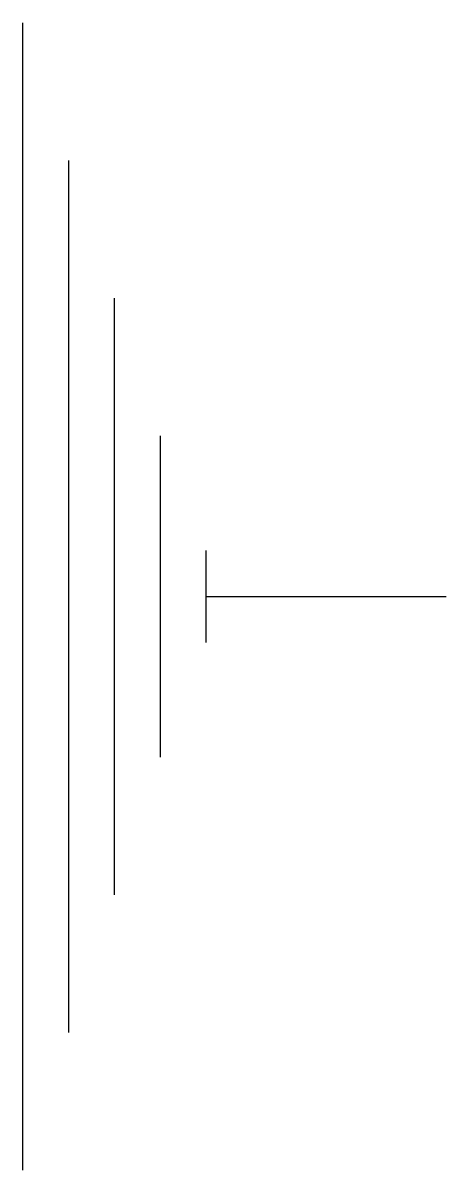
# Model space of a CAD drawing. Extents: x 0.08 to 1, y -1.25 to 1.25.
import ezdxf

# ---------------------------------------------------------------- set-up
doc = ezdxf.new("R2010")
doc.units = 0
doc.header["$MEASUREMENT"] = 0
doc.layers.get('0').update_dxf_attribs({"linetype": 'CONTINUOUS'})
doc.layers.add('SLOP', color=7, linetype='CONTINUOUS')

# ---------------------------------------------------------------- blocks, each defined once
blk = doc.blocks.new('SLOP')
for p, q in [((0.0785, -1.2478), (0.0785, 1.2478)), ((0.1784, -0.9483), (0.1784, 0.9483)), ((0.2782, -0.6489), (0.2782, 0.6489)), ((0.378, -0.3494), (0.378, 0.3494)), ((0.4778, -0.0998), (0.4778, 0.0998)), ((0.4778, 0), (1, 0))]:
    blk.add_line(p, q)

msp = doc.modelspace()

# ---------------------------------------------------------------- block references
at = {"layer": 'SLOP', "linetype": 'Continuous'}
msp.add_blockref('SLOP', (0, 0), dxfattribs=at)

doc.saveas('drawing.dxf')
